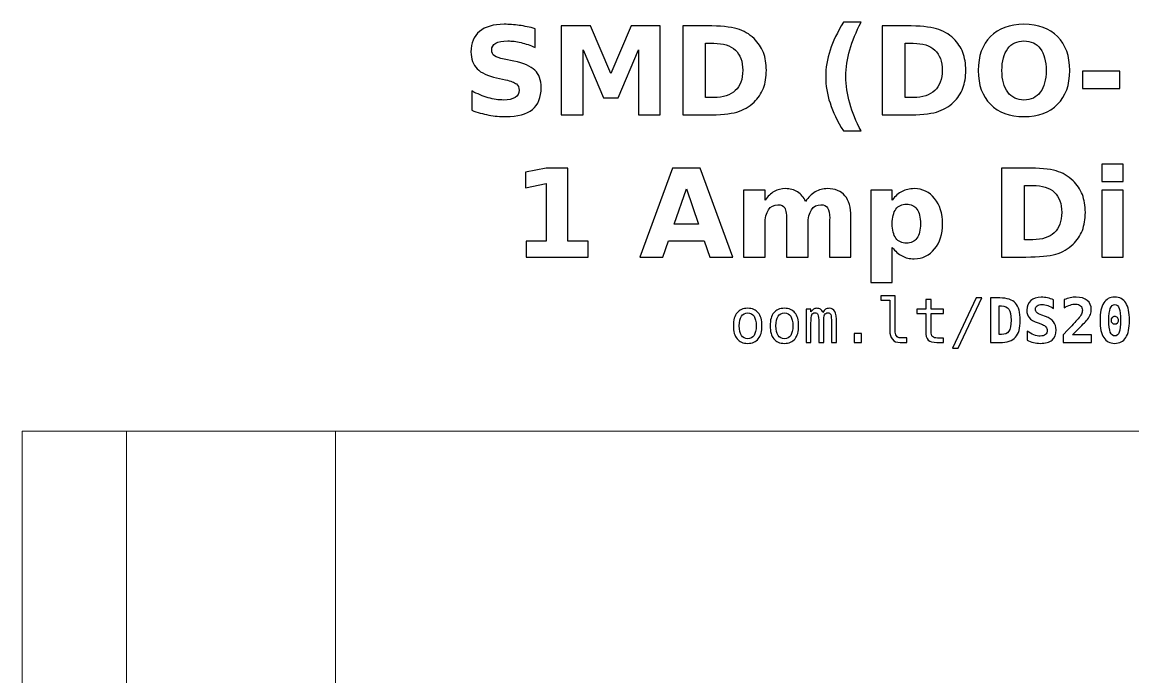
# Model space of a CAD drawing. Header units: centimetres. Extents: x -10.775 to -10.225, y -14.988 to -14.615.
# Drawn here: x -10.725 to -10.4591, y -14.7713 to -14.6147 of the extents above; entities that cross this region are included whole.
import ezdxf

# ---------------------------------------------------------------- set-up
doc = ezdxf.new("R2010")
doc.units = ezdxf.units.CM
doc.header["$MEASUREMENT"] = 0
doc.layers.add('Layer 1', color=7, linetype='Continuous')

msp = doc.modelspace()

# ---------------------------------------------------------------- linework, layer by layer
at = {"layer": 'Layer 1', "color": 250}
for points, knots in [([(-10.60214, -14.61624), (-10.60214, -14.61624), (-10.60214, -14.62074), (-10.60214, -14.62074), (-10.60214, -14.62074), (-10.60331, -14.62022), (-10.60445, -14.61983), (-10.60556, -14.61956), (-10.60556, -14.61956), (-10.60668, -14.61929), (-10.60773, -14.61916), (-10.60872, -14.61916), (-10.60872, -14.61916), (-10.61003, -14.61916), (-10.611, -14.61934), (-10.61163, -14.6197), (-10.61163, -14.6197), (-10.61225, -14.62006), (-10.61257, -14.62062), (-10.61257, -14.62138), (-10.61257, -14.62138), (-10.61257, -14.62195), (-10.61236, -14.6224), (-10.61193, -14.62272), (-10.61193, -14.62272), (-10.61151, -14.62303), (-10.61074, -14.62331), (-10.60963, -14.62354), (-10.60963, -14.62354), (-10.60963, -14.62354), (-10.60729, -14.62401), (-10.60729, -14.62401), (-10.60729, -14.62401), (-10.60492, -14.62448), (-10.60324, -14.62521), (-10.60224, -14.62618), (-10.60224, -14.62618), (-10.60124, -14.62715), (-10.60074, -14.62853), (-10.60074, -14.63031), (-10.60074, -14.63031), (-10.60074, -14.63266), (-10.60144, -14.63441), (-10.60283, -14.63556), (-10.60283, -14.63556), (-10.60422, -14.6367), (-10.60635, -14.63727), (-10.60921, -14.63727), (-10.60921, -14.63727), (-10.61057, -14.63727), (-10.61192, -14.63715), (-10.61328, -14.63689), (-10.61328, -14.63689), (-10.61464, -14.63663), (-10.616, -14.63625), (-10.61736, -14.63575), (-10.61736, -14.63575), (-10.61736, -14.63575), (-10.61736, -14.63112), (-10.61736, -14.63112), (-10.61736, -14.63112), (-10.616, -14.63184), (-10.61468, -14.63238), (-10.61341, -14.63275), (-10.61341, -14.63275), (-10.61214, -14.63311), (-10.61092, -14.6333), (-10.60974, -14.6333), (-10.60974, -14.6333), (-10.60855, -14.6333), (-10.60762, -14.6331), (-10.60699, -14.6327), (-10.60699, -14.6327), (-10.60635, -14.6323), (-10.60603, -14.63173), (-10.60603, -14.63098), (-10.60603, -14.63098), (-10.60603, -14.63032), (-10.60625, -14.62981), (-10.60668, -14.62945), (-10.60668, -14.62945), (-10.60711, -14.62909), (-10.60798, -14.62876), (-10.60927, -14.62848), (-10.60927, -14.62848), (-10.60927, -14.62848), (-10.6114, -14.628), (-10.6114, -14.628), (-10.6114, -14.628), (-10.61353, -14.62755), (-10.61508, -14.62682), (-10.61607, -14.62582), (-10.61607, -14.62582), (-10.61705, -14.62483), (-10.61754, -14.62348), (-10.61754, -14.62179), (-10.61754, -14.62179), (-10.61754, -14.61967), (-10.61686, -14.61803), (-10.61549, -14.61689), (-10.61549, -14.61689), (-10.61412, -14.61575), (-10.61215, -14.61518), (-10.60958, -14.61518), (-10.60958, -14.61518), (-10.60841, -14.61518), (-10.60721, -14.61527), (-10.60597, -14.61544), (-10.60597, -14.61544), (-10.60474, -14.61562), (-10.60346, -14.61588), (-10.60214, -14.61624)], [0, 0, 0, 0, 0.035714, 0.035714, 0.035714, 0.035714, 0.071429, 0.071429, 0.071429, 0.071429, 0.107143, 0.107143, 0.107143, 0.107143, 0.142857, 0.142857, 0.142857, 0.142857, 0.178571, 0.178571, 0.178571, 0.178571, 0.214286, 0.214286, 0.214286, 0.214286, 0.25, 0.25, 0.25, 0.25, 0.285714, 0.285714, 0.285714, 0.285714, 0.321429, 0.321429, 0.321429, 0.321429, 0.357143, 0.357143, 0.357143, 0.357143, 0.392857, 0.392857, 0.392857, 0.392857, 0.428571, 0.428571, 0.428571, 0.428571, 0.464286, 0.464286, 0.464286, 0.464286, 0.5, 0.5, 0.5, 0.5, 0.535714, 0.535714, 0.535714, 0.535714, 0.571429, 0.571429, 0.571429, 0.571429, 0.607143, 0.607143, 0.607143, 0.607143, 0.642857, 0.642857, 0.642857, 0.642857, 0.678571, 0.678571, 0.678571, 0.678571, 0.714286, 0.714286, 0.714286, 0.714286, 0.75, 0.75, 0.75, 0.75, 0.785714, 0.785714, 0.785714, 0.785714, 0.821429, 0.821429, 0.821429, 0.821429, 0.857143, 0.857143, 0.857143, 0.857143, 0.892857, 0.892857, 0.892857, 0.892857, 0.928571, 0.928571, 0.928571, 0.928571, 0.964286, 0.964286, 0.964286, 0.964286, 1, 1, 1, 1]), ([(-10.52411, -14.64071), (-10.52411, -14.64071), (-10.52834, -14.64071), (-10.52834, -14.64071), (-10.52834, -14.64071), (-10.5298, -14.63836), (-10.53087, -14.63613), (-10.53157, -14.63401), (-10.53157, -14.63401), (-10.53226, -14.6319), (-10.53261, -14.6298), (-10.53261, -14.62772), (-10.53261, -14.62772), (-10.53261, -14.62563), (-10.53226, -14.62353), (-10.53156, -14.62139), (-10.53156, -14.62139), (-10.53086, -14.61926), (-10.52979, -14.61703), (-10.52834, -14.61469), (-10.52834, -14.61469), (-10.52834, -14.61469), (-10.52411, -14.61469), (-10.52411, -14.61469), (-10.52411, -14.61469), (-10.52532, -14.61695), (-10.52624, -14.61915), (-10.52684, -14.62131), (-10.52684, -14.62131), (-10.52745, -14.62346), (-10.52776, -14.62558), (-10.52776, -14.62769), (-10.52776, -14.62769), (-10.52776, -14.62979), (-10.52746, -14.63192), (-10.52685, -14.63408), (-10.52685, -14.63408), (-10.52625, -14.63624), (-10.52533, -14.63845), (-10.52411, -14.64071)], [0, 0, 0, 0, 0.1, 0.1, 0.1, 0.1, 0.2, 0.2, 0.2, 0.2, 0.3, 0.3, 0.3, 0.3, 0.4, 0.4, 0.4, 0.4, 0.5, 0.5, 0.5, 0.5, 0.6, 0.6, 0.6, 0.6, 0.7, 0.7, 0.7, 0.7, 0.8, 0.8, 0.8, 0.8, 0.9, 0.9, 0.9, 0.9, 1, 1, 1, 1]), ([(-10.48512, -14.61518), (-10.4817, -14.61518), (-10.47902, -14.61616), (-10.47708, -14.61812), (-10.47708, -14.61812), (-10.47514, -14.62008), (-10.47417, -14.62278), (-10.47417, -14.62623), (-10.47417, -14.62623), (-10.47417, -14.62967), (-10.47514, -14.63238), (-10.47708, -14.63433), (-10.47708, -14.63433), (-10.47902, -14.6363), (-10.4817, -14.63727), (-10.48512, -14.63727), (-10.48512, -14.63727), (-10.48853, -14.63727), (-10.49121, -14.6363), (-10.49316, -14.63433), (-10.49316, -14.63433), (-10.4951, -14.63238), (-10.49607, -14.62967), (-10.49607, -14.62623), (-10.49607, -14.62623), (-10.49607, -14.62278), (-10.4951, -14.62008), (-10.49316, -14.61812), (-10.49316, -14.61812), (-10.49121, -14.61616), (-10.48853, -14.61518), (-10.48512, -14.61518)], [0, 0, 0, 0, 0.125, 0.125, 0.125, 0.125, 0.25, 0.25, 0.25, 0.25, 0.375, 0.375, 0.375, 0.375, 0.5, 0.5, 0.5, 0.5, 0.625, 0.625, 0.625, 0.625, 0.75, 0.75, 0.75, 0.75, 0.875, 0.875, 0.875, 0.875, 1, 1, 1, 1]), ([(-10.59592, -14.61557), (-10.59592, -14.61557), (-10.58893, -14.61557), (-10.58893, -14.61557), (-10.58893, -14.61557), (-10.58893, -14.61557), (-10.58408, -14.62696), (-10.58408, -14.62696), (-10.58408, -14.62696), (-10.58408, -14.62696), (-10.5792, -14.61557), (-10.5792, -14.61557), (-10.5792, -14.61557), (-10.5792, -14.61557), (-10.57223, -14.61557), (-10.57223, -14.61557), (-10.57223, -14.61557), (-10.57223, -14.61557), (-10.57223, -14.63686), (-10.57223, -14.63686), (-10.57223, -14.63686), (-10.57223, -14.63686), (-10.57742, -14.63686), (-10.57742, -14.63686), (-10.57742, -14.63686), (-10.57742, -14.63686), (-10.57742, -14.62129), (-10.57742, -14.62129), (-10.57742, -14.62129), (-10.57742, -14.62129), (-10.58233, -14.63277), (-10.58233, -14.63277), (-10.58233, -14.63277), (-10.58233, -14.63277), (-10.58581, -14.63277), (-10.58581, -14.63277), (-10.58581, -14.63277), (-10.58581, -14.63277), (-10.59071, -14.62129), (-10.59071, -14.62129), (-10.59071, -14.62129), (-10.59071, -14.62129), (-10.59071, -14.63686), (-10.59071, -14.63686), (-10.59071, -14.63686), (-10.59071, -14.63686), (-10.59592, -14.63686), (-10.59592, -14.63686), (-10.59592, -14.63686), (-10.59592, -14.63686), (-10.59592, -14.61557), (-10.59592, -14.61557)], [0, 0, 0, 0, 0.076923, 0.076923, 0.076923, 0.076923, 0.153846, 0.153846, 0.153846, 0.153846, 0.230769, 0.230769, 0.230769, 0.230769, 0.307692, 0.307692, 0.307692, 0.307692, 0.384615, 0.384615, 0.384615, 0.384615, 0.461538, 0.461538, 0.461538, 0.461538, 0.538462, 0.538462, 0.538462, 0.538462, 0.615385, 0.615385, 0.615385, 0.615385, 0.692308, 0.692308, 0.692308, 0.692308, 0.769231, 0.769231, 0.769231, 0.769231, 0.846154, 0.846154, 0.846154, 0.846154, 0.923077, 0.923077, 0.923077, 0.923077, 1, 1, 1, 1]), ([(-10.56685, -14.61557), (-10.56685, -14.61557), (-10.56105, -14.61557), (-10.56105, -14.61557), (-10.56105, -14.61557), (-10.55782, -14.61557), (-10.55542, -14.61579), (-10.55383, -14.61626), (-10.55383, -14.61626), (-10.55225, -14.61672), (-10.55089, -14.6175), (-10.54976, -14.6186), (-10.54976, -14.6186), (-10.54876, -14.61956), (-10.54802, -14.62067), (-10.54753, -14.62193), (-10.54753, -14.62193), (-10.54705, -14.62318), (-10.54681, -14.6246), (-10.54681, -14.62619), (-10.54681, -14.62619), (-10.54681, -14.6278), (-10.54705, -14.62923), (-10.54753, -14.63049), (-10.54753, -14.63049), (-10.54802, -14.63175), (-10.54876, -14.63286), (-10.54976, -14.63382), (-10.54976, -14.63382), (-10.5509, -14.63493), (-10.55227, -14.63571), (-10.55387, -14.63617), (-10.55387, -14.63617), (-10.55547, -14.63663), (-10.55786, -14.63686), (-10.56105, -14.63686), (-10.56105, -14.63686), (-10.56105, -14.63686), (-10.56685, -14.63686), (-10.56685, -14.63686), (-10.56685, -14.63686), (-10.56685, -14.63686), (-10.56685, -14.61557), (-10.56685, -14.61557)], [0, 0, 0, 0, 0.090909, 0.090909, 0.090909, 0.090909, 0.181818, 0.181818, 0.181818, 0.181818, 0.272727, 0.272727, 0.272727, 0.272727, 0.363636, 0.363636, 0.363636, 0.363636, 0.454545, 0.454545, 0.454545, 0.454545, 0.545455, 0.545455, 0.545455, 0.545455, 0.636364, 0.636364, 0.636364, 0.636364, 0.727273, 0.727273, 0.727273, 0.727273, 0.818182, 0.818182, 0.818182, 0.818182, 0.909091, 0.909091, 0.909091, 0.909091, 1, 1, 1, 1]), ([(-10.51909, -14.61557), (-10.51909, -14.61557), (-10.51329, -14.61557), (-10.51329, -14.61557), (-10.51329, -14.61557), (-10.51006, -14.61557), (-10.50766, -14.61579), (-10.50607, -14.61626), (-10.50607, -14.61626), (-10.50449, -14.61672), (-10.50313, -14.6175), (-10.502, -14.6186), (-10.502, -14.6186), (-10.501, -14.61956), (-10.50026, -14.62067), (-10.49977, -14.62193), (-10.49977, -14.62193), (-10.49929, -14.62318), (-10.49905, -14.6246), (-10.49905, -14.62619), (-10.49905, -14.62619), (-10.49905, -14.6278), (-10.49929, -14.62923), (-10.49977, -14.63049), (-10.49977, -14.63049), (-10.50026, -14.63175), (-10.501, -14.63286), (-10.502, -14.63382), (-10.502, -14.63382), (-10.50314, -14.63493), (-10.50451, -14.63571), (-10.50611, -14.63617), (-10.50611, -14.63617), (-10.50771, -14.63663), (-10.5101, -14.63686), (-10.51329, -14.63686), (-10.51329, -14.63686), (-10.51329, -14.63686), (-10.51909, -14.63686), (-10.51909, -14.63686), (-10.51909, -14.63686), (-10.51909, -14.63686), (-10.51909, -14.61557), (-10.51909, -14.61557)], [0, 0, 0, 0, 0.090909, 0.090909, 0.090909, 0.090909, 0.181818, 0.181818, 0.181818, 0.181818, 0.272727, 0.272727, 0.272727, 0.272727, 0.363636, 0.363636, 0.363636, 0.363636, 0.454545, 0.454545, 0.454545, 0.454545, 0.545455, 0.545455, 0.545455, 0.545455, 0.636364, 0.636364, 0.636364, 0.636364, 0.727273, 0.727273, 0.727273, 0.727273, 0.818182, 0.818182, 0.818182, 0.818182, 0.909091, 0.909091, 0.909091, 0.909091, 1, 1, 1, 1]), ([(-10.56136, -14.61972), (-10.56136, -14.61972), (-10.56136, -14.63271), (-10.56136, -14.63271), (-10.56136, -14.63271), (-10.56136, -14.63271), (-10.55939, -14.63271), (-10.55939, -14.63271), (-10.55939, -14.63271), (-10.55714, -14.63271), (-10.55543, -14.63215), (-10.55425, -14.63104), (-10.55425, -14.63104), (-10.55307, -14.62993), (-10.55247, -14.62831), (-10.55247, -14.62619), (-10.55247, -14.62619), (-10.55247, -14.62408), (-10.55306, -14.62247), (-10.55424, -14.62137), (-10.55424, -14.62137), (-10.55542, -14.62027), (-10.55714, -14.61972), (-10.55939, -14.61972), (-10.55939, -14.61972), (-10.55939, -14.61972), (-10.56136, -14.61972), (-10.56136, -14.61972)], [0, 0, 0, 0, 0.142857, 0.142857, 0.142857, 0.142857, 0.285714, 0.285714, 0.285714, 0.285714, 0.428571, 0.428571, 0.428571, 0.428571, 0.571429, 0.571429, 0.571429, 0.571429, 0.714286, 0.714286, 0.714286, 0.714286, 0.857143, 0.857143, 0.857143, 0.857143, 1, 1, 1, 1]), ([(-10.5136, -14.61972), (-10.5136, -14.61972), (-10.5136, -14.63271), (-10.5136, -14.63271), (-10.5136, -14.63271), (-10.5136, -14.63271), (-10.51163, -14.63271), (-10.51163, -14.63271), (-10.51163, -14.63271), (-10.50938, -14.63271), (-10.50767, -14.63215), (-10.50649, -14.63104), (-10.50649, -14.63104), (-10.50531, -14.62993), (-10.50471, -14.62831), (-10.50471, -14.62619), (-10.50471, -14.62619), (-10.50471, -14.62408), (-10.5053, -14.62247), (-10.50648, -14.62137), (-10.50648, -14.62137), (-10.50766, -14.62027), (-10.50938, -14.61972), (-10.51163, -14.61972), (-10.51163, -14.61972), (-10.51163, -14.61972), (-10.5136, -14.61972), (-10.5136, -14.61972)], [0, 0, 0, 0, 0.142857, 0.142857, 0.142857, 0.142857, 0.285714, 0.285714, 0.285714, 0.285714, 0.428571, 0.428571, 0.428571, 0.428571, 0.571429, 0.571429, 0.571429, 0.571429, 0.714286, 0.714286, 0.714286, 0.714286, 0.857143, 0.857143, 0.857143, 0.857143, 1, 1, 1, 1]), ([(-10.48512, -14.61916), (-10.4868, -14.61916), (-10.48809, -14.61978), (-10.48902, -14.62101), (-10.48902, -14.62101), (-10.48994, -14.62225), (-10.4904, -14.62399), (-10.4904, -14.62623), (-10.4904, -14.62623), (-10.4904, -14.62847), (-10.48994, -14.6302), (-10.48902, -14.63144), (-10.48902, -14.63144), (-10.48809, -14.63268), (-10.4868, -14.6333), (-10.48512, -14.6333), (-10.48512, -14.6333), (-10.48344, -14.6333), (-10.48214, -14.63268), (-10.48121, -14.63144), (-10.48121, -14.63144), (-10.48029, -14.6302), (-10.47983, -14.62847), (-10.47983, -14.62623), (-10.47983, -14.62623), (-10.47983, -14.62399), (-10.48029, -14.62225), (-10.48121, -14.62101), (-10.48121, -14.62101), (-10.48214, -14.61978), (-10.48344, -14.61916), (-10.48512, -14.61916)], [0, 0, 0, 0, 0.125, 0.125, 0.125, 0.125, 0.25, 0.25, 0.25, 0.25, 0.375, 0.375, 0.375, 0.375, 0.5, 0.5, 0.5, 0.5, 0.625, 0.625, 0.625, 0.625, 0.75, 0.75, 0.75, 0.75, 0.875, 0.875, 0.875, 0.875, 1, 1, 1, 1]), ([(-10.47112, -14.62638), (-10.47112, -14.62638), (-10.46216, -14.62638), (-10.46216, -14.62638), (-10.46216, -14.62638), (-10.46216, -14.62638), (-10.46216, -14.63053), (-10.46216, -14.63053), (-10.46216, -14.63053), (-10.46216, -14.63053), (-10.47112, -14.63053), (-10.47112, -14.63053), (-10.47112, -14.63053), (-10.47112, -14.63053), (-10.47112, -14.62638), (-10.47112, -14.62638)], [0, 0, 0, 0, 0.25, 0.25, 0.25, 0.25, 0.5, 0.5, 0.5, 0.5, 0.75, 0.75, 0.75, 0.75, 1, 1, 1, 1]), ([(-10.60436, -14.66707), (-10.60436, -14.66707), (-10.59951, -14.66707), (-10.59951, -14.66707), (-10.59951, -14.66707), (-10.59951, -14.66707), (-10.59951, -14.6533), (-10.59951, -14.6533), (-10.59951, -14.6533), (-10.59951, -14.6533), (-10.60448, -14.65433), (-10.60448, -14.65433), (-10.60448, -14.65433), (-10.60448, -14.65433), (-10.60448, -14.65059), (-10.60448, -14.65059), (-10.60448, -14.65059), (-10.60448, -14.65059), (-10.59954, -14.64957), (-10.59954, -14.64957), (-10.59954, -14.64957), (-10.59954, -14.64957), (-10.59432, -14.64957), (-10.59432, -14.64957), (-10.59432, -14.64957), (-10.59432, -14.64957), (-10.59432, -14.66707), (-10.59432, -14.66707), (-10.59432, -14.66707), (-10.59432, -14.66707), (-10.58947, -14.66707), (-10.58947, -14.66707), (-10.58947, -14.66707), (-10.58947, -14.66707), (-10.58947, -14.67086), (-10.58947, -14.67086), (-10.58947, -14.67086), (-10.58947, -14.67086), (-10.60436, -14.67086), (-10.60436, -14.67086), (-10.60436, -14.67086), (-10.60436, -14.67086), (-10.60436, -14.66707), (-10.60436, -14.66707)], [0, 0, 0, 0, 0.090909, 0.090909, 0.090909, 0.090909, 0.181818, 0.181818, 0.181818, 0.181818, 0.272727, 0.272727, 0.272727, 0.272727, 0.363636, 0.363636, 0.363636, 0.363636, 0.454545, 0.454545, 0.454545, 0.454545, 0.545455, 0.545455, 0.545455, 0.545455, 0.636364, 0.636364, 0.636364, 0.636364, 0.727273, 0.727273, 0.727273, 0.727273, 0.818182, 0.818182, 0.818182, 0.818182, 0.909091, 0.909091, 0.909091, 0.909091, 1, 1, 1, 1]), ([(-10.56168, -14.66698), (-10.56168, -14.66698), (-10.57026, -14.66698), (-10.57026, -14.66698), (-10.57026, -14.66698), (-10.57026, -14.66698), (-10.57162, -14.67086), (-10.57162, -14.67086), (-10.57162, -14.67086), (-10.57162, -14.67086), (-10.57714, -14.67086), (-10.57714, -14.67086), (-10.57714, -14.67086), (-10.57714, -14.67086), (-10.56925, -14.64957), (-10.56925, -14.64957), (-10.56925, -14.64957), (-10.56925, -14.64957), (-10.5627, -14.64957), (-10.5627, -14.64957), (-10.5627, -14.64957), (-10.5627, -14.64957), (-10.55482, -14.67086), (-10.55482, -14.67086), (-10.55482, -14.67086), (-10.55482, -14.67086), (-10.56034, -14.67086), (-10.56034, -14.67086), (-10.56034, -14.67086), (-10.56034, -14.67086), (-10.56168, -14.66698), (-10.56168, -14.66698)], [0, 0, 0, 0, 0.125, 0.125, 0.125, 0.125, 0.25, 0.25, 0.25, 0.25, 0.375, 0.375, 0.375, 0.375, 0.5, 0.5, 0.5, 0.5, 0.625, 0.625, 0.625, 0.625, 0.75, 0.75, 0.75, 0.75, 0.875, 0.875, 0.875, 0.875, 1, 1, 1, 1]), ([(-10.49047, -14.64957), (-10.49047, -14.64957), (-10.48467, -14.64957), (-10.48467, -14.64957), (-10.48467, -14.64957), (-10.48144, -14.64957), (-10.47904, -14.64979), (-10.47745, -14.65026), (-10.47745, -14.65026), (-10.47587, -14.65072), (-10.47451, -14.6515), (-10.47338, -14.6526), (-10.47338, -14.6526), (-10.47238, -14.65356), (-10.47164, -14.65467), (-10.47115, -14.65593), (-10.47115, -14.65593), (-10.47067, -14.65718), (-10.47043, -14.6586), (-10.47043, -14.66019), (-10.47043, -14.66019), (-10.47043, -14.6618), (-10.47067, -14.66323), (-10.47115, -14.66449), (-10.47115, -14.66449), (-10.47164, -14.66575), (-10.47238, -14.66686), (-10.47338, -14.66782), (-10.47338, -14.66782), (-10.47452, -14.66893), (-10.47589, -14.66971), (-10.47749, -14.67017), (-10.47749, -14.67017), (-10.47909, -14.67063), (-10.48148, -14.67086), (-10.48467, -14.67086), (-10.48467, -14.67086), (-10.48467, -14.67086), (-10.49047, -14.67086), (-10.49047, -14.67086), (-10.49047, -14.67086), (-10.49047, -14.67086), (-10.49047, -14.64957), (-10.49047, -14.64957)], [0, 0, 0, 0, 0.090909, 0.090909, 0.090909, 0.090909, 0.181818, 0.181818, 0.181818, 0.181818, 0.272727, 0.272727, 0.272727, 0.272727, 0.363636, 0.363636, 0.363636, 0.363636, 0.454545, 0.454545, 0.454545, 0.454545, 0.545455, 0.545455, 0.545455, 0.545455, 0.636364, 0.636364, 0.636364, 0.636364, 0.727273, 0.727273, 0.727273, 0.727273, 0.818182, 0.818182, 0.818182, 0.818182, 0.909091, 0.909091, 0.909091, 0.909091, 1, 1, 1, 1]), ([(-10.46646, -14.64867), (-10.46646, -14.64867), (-10.46135, -14.64867), (-10.46135, -14.64867), (-10.46135, -14.64867), (-10.46135, -14.64867), (-10.46135, -14.65283), (-10.46135, -14.65283), (-10.46135, -14.65283), (-10.46135, -14.65283), (-10.46646, -14.65283), (-10.46646, -14.65283), (-10.46646, -14.65283), (-10.46646, -14.65283), (-10.46646, -14.64867), (-10.46646, -14.64867)], [0, 0, 0, 0, 0.25, 0.25, 0.25, 0.25, 0.5, 0.5, 0.5, 0.5, 0.75, 0.75, 0.75, 0.75, 1, 1, 1, 1]), ([(-10.5689, -14.66303), (-10.5689, -14.66303), (-10.56306, -14.66303), (-10.56306, -14.66303), (-10.56306, -14.66303), (-10.56306, -14.66303), (-10.56597, -14.65456), (-10.56597, -14.65456), (-10.56597, -14.65456), (-10.56597, -14.65456), (-10.5689, -14.66303), (-10.5689, -14.66303)], [0, 0, 0, 0, 0.333333, 0.333333, 0.333333, 0.333333, 0.666667, 0.666667, 0.666667, 0.666667, 1, 1, 1, 1]), ([(-10.53741, -14.65754), (-10.53676, -14.65655), (-10.536, -14.6558), (-10.53511, -14.65528), (-10.53511, -14.65528), (-10.53422, -14.65476), (-10.53324, -14.6545), (-10.53218, -14.6545), (-10.53218, -14.6545), (-10.53034, -14.6545), (-10.52895, -14.65507), (-10.52799, -14.6562), (-10.52799, -14.6562), (-10.52703, -14.65733), (-10.52655, -14.65898), (-10.52655, -14.66113), (-10.52655, -14.66113), (-10.52655, -14.66113), (-10.52655, -14.67086), (-10.52655, -14.67086), (-10.52655, -14.67086), (-10.52655, -14.67086), (-10.53168, -14.67086), (-10.53168, -14.67086), (-10.53168, -14.67086), (-10.53168, -14.67086), (-10.53168, -14.66253), (-10.53168, -14.66253), (-10.53168, -14.66253), (-10.53167, -14.66241), (-10.53167, -14.66228), (-10.53166, -14.66215), (-10.53166, -14.66215), (-10.53166, -14.66201), (-10.53165, -14.66182), (-10.53165, -14.66158), (-10.53165, -14.66158), (-10.53165, -14.66045), (-10.53182, -14.65962), (-10.53215, -14.65912), (-10.53215, -14.65912), (-10.53249, -14.65861), (-10.53302, -14.65835), (-10.53376, -14.65835), (-10.53376, -14.65835), (-10.53473, -14.65835), (-10.53548, -14.65875), (-10.53601, -14.65955), (-10.53601, -14.65955), (-10.53654, -14.66035), (-10.53681, -14.6615), (-10.53683, -14.66302), (-10.53683, -14.66302), (-10.53683, -14.66302), (-10.53683, -14.67086), (-10.53683, -14.67086), (-10.53683, -14.67086), (-10.53683, -14.67086), (-10.54196, -14.67086), (-10.54196, -14.67086), (-10.54196, -14.67086), (-10.54196, -14.67086), (-10.54196, -14.66253), (-10.54196, -14.66253), (-10.54196, -14.66253), (-10.54196, -14.66076), (-10.54211, -14.65962), (-10.54242, -14.65912), (-10.54242, -14.65912), (-10.54272, -14.65861), (-10.54326, -14.65835), (-10.54404, -14.65835), (-10.54404, -14.65835), (-10.54503, -14.65835), (-10.54578, -14.65876), (-10.54631, -14.65956), (-10.54631, -14.65956), (-10.54684, -14.66036), (-10.54711, -14.66151), (-10.54711, -14.663), (-10.54711, -14.663), (-10.54711, -14.663), (-10.54711, -14.67086), (-10.54711, -14.67086), (-10.54711, -14.67086), (-10.54711, -14.67086), (-10.55225, -14.67086), (-10.55225, -14.67086), (-10.55225, -14.67086), (-10.55225, -14.67086), (-10.55225, -14.65489), (-10.55225, -14.65489), (-10.55225, -14.65489), (-10.55225, -14.65489), (-10.54711, -14.65489), (-10.54711, -14.65489), (-10.54711, -14.65489), (-10.54711, -14.65489), (-10.54711, -14.65723), (-10.54711, -14.65723), (-10.54711, -14.65723), (-10.54648, -14.65632), (-10.54576, -14.65565), (-10.54495, -14.65519), (-10.54495, -14.65519), (-10.54413, -14.65473), (-10.54324, -14.6545), (-10.54226, -14.6545), (-10.54226, -14.6545), (-10.54116, -14.6545), (-10.54018, -14.65477), (-10.53934, -14.6553), (-10.53934, -14.6553), (-10.53849, -14.65584), (-10.53785, -14.65658), (-10.53741, -14.65754)], [0, 0, 0, 0, 0.034483, 0.034483, 0.034483, 0.034483, 0.068966, 0.068966, 0.068966, 0.068966, 0.103448, 0.103448, 0.103448, 0.103448, 0.137931, 0.137931, 0.137931, 0.137931, 0.172414, 0.172414, 0.172414, 0.172414, 0.206897, 0.206897, 0.206897, 0.206897, 0.241379, 0.241379, 0.241379, 0.241379, 0.275862, 0.275862, 0.275862, 0.275862, 0.310345, 0.310345, 0.310345, 0.310345, 0.344828, 0.344828, 0.344828, 0.344828, 0.37931, 0.37931, 0.37931, 0.37931, 0.413793, 0.413793, 0.413793, 0.413793, 0.448276, 0.448276, 0.448276, 0.448276, 0.482759, 0.482759, 0.482759, 0.482759, 0.517241, 0.517241, 0.517241, 0.517241, 0.551724, 0.551724, 0.551724, 0.551724, 0.586207, 0.586207, 0.586207, 0.586207, 0.62069, 0.62069, 0.62069, 0.62069, 0.655172, 0.655172, 0.655172, 0.655172, 0.689655, 0.689655, 0.689655, 0.689655, 0.724138, 0.724138, 0.724138, 0.724138, 0.758621, 0.758621, 0.758621, 0.758621, 0.793103, 0.793103, 0.793103, 0.793103, 0.827586, 0.827586, 0.827586, 0.827586, 0.862069, 0.862069, 0.862069, 0.862069, 0.896552, 0.896552, 0.896552, 0.896552, 0.931034, 0.931034, 0.931034, 0.931034, 0.965517, 0.965517, 0.965517, 0.965517, 1, 1, 1, 1]), ([(-10.51667, -14.66855), (-10.51667, -14.66855), (-10.51667, -14.67694), (-10.51667, -14.67694), (-10.51667, -14.67694), (-10.51667, -14.67694), (-10.52178, -14.67694), (-10.52178, -14.67694), (-10.52178, -14.67694), (-10.52178, -14.67694), (-10.52178, -14.65489), (-10.52178, -14.65489), (-10.52178, -14.65489), (-10.52178, -14.65489), (-10.51667, -14.65489), (-10.51667, -14.65489), (-10.51667, -14.65489), (-10.51667, -14.65489), (-10.51667, -14.65723), (-10.51667, -14.65723), (-10.51667, -14.65723), (-10.51597, -14.65629), (-10.51518, -14.65561), (-10.51433, -14.65516), (-10.51433, -14.65516), (-10.51348, -14.65472), (-10.51249, -14.6545), (-10.51138, -14.6545), (-10.51138, -14.6545), (-10.50941, -14.6545), (-10.50779, -14.65529), (-10.50653, -14.65685), (-10.50653, -14.65685), (-10.50527, -14.65841), (-10.50463, -14.66043), (-10.50463, -14.66289), (-10.50463, -14.66289), (-10.50463, -14.66535), (-10.50527, -14.66736), (-10.50653, -14.66893), (-10.50653, -14.66893), (-10.50779, -14.67049), (-10.50941, -14.67127), (-10.51138, -14.67127), (-10.51138, -14.67127), (-10.51249, -14.67127), (-10.51348, -14.67105), (-10.51433, -14.67061), (-10.51433, -14.67061), (-10.51518, -14.67017), (-10.51597, -14.66948), (-10.51667, -14.66855)], [0, 0, 0, 0, 0.076923, 0.076923, 0.076923, 0.076923, 0.153846, 0.153846, 0.153846, 0.153846, 0.230769, 0.230769, 0.230769, 0.230769, 0.307692, 0.307692, 0.307692, 0.307692, 0.384615, 0.384615, 0.384615, 0.384615, 0.461538, 0.461538, 0.461538, 0.461538, 0.538462, 0.538462, 0.538462, 0.538462, 0.615385, 0.615385, 0.615385, 0.615385, 0.692308, 0.692308, 0.692308, 0.692308, 0.769231, 0.769231, 0.769231, 0.769231, 0.846154, 0.846154, 0.846154, 0.846154, 0.923077, 0.923077, 0.923077, 0.923077, 1, 1, 1, 1]), ([(-10.48498, -14.65372), (-10.48498, -14.65372), (-10.48498, -14.66671), (-10.48498, -14.66671), (-10.48498, -14.66671), (-10.48498, -14.66671), (-10.48301, -14.66671), (-10.48301, -14.66671), (-10.48301, -14.66671), (-10.48076, -14.66671), (-10.47905, -14.66615), (-10.47787, -14.66504), (-10.47787, -14.66504), (-10.47669, -14.66393), (-10.47609, -14.66231), (-10.47609, -14.66019), (-10.47609, -14.66019), (-10.47609, -14.65808), (-10.47668, -14.65647), (-10.47786, -14.65537), (-10.47786, -14.65537), (-10.47904, -14.65427), (-10.48076, -14.65372), (-10.48301, -14.65372), (-10.48301, -14.65372), (-10.48301, -14.65372), (-10.48498, -14.65372), (-10.48498, -14.65372)], [0, 0, 0, 0, 0.142857, 0.142857, 0.142857, 0.142857, 0.285714, 0.285714, 0.285714, 0.285714, 0.428571, 0.428571, 0.428571, 0.428571, 0.571429, 0.571429, 0.571429, 0.571429, 0.714286, 0.714286, 0.714286, 0.714286, 0.857143, 0.857143, 0.857143, 0.857143, 1, 1, 1, 1]), ([(-10.46646, -14.65489), (-10.46646, -14.65489), (-10.46135, -14.65489), (-10.46135, -14.65489), (-10.46135, -14.65489), (-10.46135, -14.65489), (-10.46135, -14.67086), (-10.46135, -14.67086), (-10.46135, -14.67086), (-10.46135, -14.67086), (-10.46646, -14.67086), (-10.46646, -14.67086), (-10.46646, -14.67086), (-10.46646, -14.67086), (-10.46646, -14.65489), (-10.46646, -14.65489)], [0, 0, 0, 0, 0.25, 0.25, 0.25, 0.25, 0.5, 0.5, 0.5, 0.5, 0.75, 0.75, 0.75, 0.75, 1, 1, 1, 1]), ([(-10.51328, -14.65821), (-10.51437, -14.65821), (-10.51521, -14.65861), (-10.51579, -14.65941), (-10.51579, -14.65941), (-10.51638, -14.66022), (-10.51667, -14.66138), (-10.51667, -14.66289), (-10.51667, -14.66289), (-10.51667, -14.6644), (-10.51638, -14.66556), (-10.51579, -14.66636), (-10.51579, -14.66636), (-10.51521, -14.66716), (-10.51437, -14.66756), (-10.51328, -14.66756), (-10.51328, -14.66756), (-10.51219, -14.66756), (-10.51135, -14.66716), (-10.51077, -14.66637), (-10.51077, -14.66637), (-10.5102, -14.66557), (-10.50991, -14.66441), (-10.50991, -14.66289), (-10.50991, -14.66289), (-10.50991, -14.66137), (-10.5102, -14.66021), (-10.51077, -14.65941), (-10.51077, -14.65941), (-10.51135, -14.65861), (-10.51219, -14.65821), (-10.51328, -14.65821)], [0, 0, 0, 0, 0.125, 0.125, 0.125, 0.125, 0.25, 0.25, 0.25, 0.25, 0.375, 0.375, 0.375, 0.375, 0.5, 0.5, 0.5, 0.5, 0.625, 0.625, 0.625, 0.625, 0.75, 0.75, 0.75, 0.75, 0.875, 0.875, 0.875, 0.875, 1, 1, 1, 1]), ([(-10.51596, -14.68841), (-10.51596, -14.689), (-10.51586, -14.68944), (-10.51564, -14.68974), (-10.51564, -14.68974), (-10.51542, -14.69004), (-10.51511, -14.69019), (-10.51468, -14.69019), (-10.51468, -14.69019), (-10.51468, -14.69019), (-10.51315, -14.69019), (-10.51315, -14.69019), (-10.51315, -14.69019), (-10.51315, -14.69019), (-10.51315, -14.6913), (-10.51315, -14.6913), (-10.51315, -14.6913), (-10.51315, -14.6913), (-10.51481, -14.6913), (-10.51481, -14.6913), (-10.51481, -14.6913), (-10.51559, -14.6913), (-10.5162, -14.69105), (-10.51663, -14.69054), (-10.51663, -14.69054), (-10.51706, -14.69004), (-10.51728, -14.68933), (-10.51728, -14.68841), (-10.51728, -14.68841), (-10.51728, -14.68841), (-10.51728, -14.68116), (-10.51728, -14.68116), (-10.51728, -14.68116), (-10.51728, -14.68116), (-10.51938, -14.68116), (-10.51938, -14.68116), (-10.51938, -14.68116), (-10.51938, -14.68116), (-10.51938, -14.68013), (-10.51938, -14.68013), (-10.51938, -14.68013), (-10.51938, -14.68013), (-10.51596, -14.68013), (-10.51596, -14.68013), (-10.51596, -14.68013), (-10.51596, -14.68013), (-10.51596, -14.68841), (-10.51596, -14.68841)], [0, 0, 0, 0, 0.083333, 0.083333, 0.083333, 0.083333, 0.166667, 0.166667, 0.166667, 0.166667, 0.25, 0.25, 0.25, 0.25, 0.333333, 0.333333, 0.333333, 0.333333, 0.416667, 0.416667, 0.416667, 0.416667, 0.5, 0.5, 0.5, 0.5, 0.583333, 0.583333, 0.583333, 0.583333, 0.666667, 0.666667, 0.666667, 0.666667, 0.75, 0.75, 0.75, 0.75, 0.833333, 0.833333, 0.833333, 0.833333, 0.916667, 0.916667, 0.916667, 0.916667, 1, 1, 1, 1]), ([(-10.50735, -14.68105), (-10.50735, -14.68105), (-10.50735, -14.68332), (-10.50735, -14.68332), (-10.50735, -14.68332), (-10.50735, -14.68332), (-10.50437, -14.68332), (-10.50437, -14.68332), (-10.50437, -14.68332), (-10.50437, -14.68332), (-10.50437, -14.68434), (-10.50437, -14.68434), (-10.50437, -14.68434), (-10.50437, -14.68434), (-10.50735, -14.68434), (-10.50735, -14.68434), (-10.50735, -14.68434), (-10.50735, -14.68434), (-10.50735, -14.68867), (-10.50735, -14.68867), (-10.50735, -14.68867), (-10.50735, -14.68926), (-10.50724, -14.68967), (-10.50702, -14.6899), (-10.50702, -14.6899), (-10.50679, -14.69013), (-10.5064, -14.69025), (-10.50585, -14.69025), (-10.50585, -14.69025), (-10.50585, -14.69025), (-10.50437, -14.69025), (-10.50437, -14.69025), (-10.50437, -14.69025), (-10.50437, -14.69025), (-10.50437, -14.6913), (-10.50437, -14.6913), (-10.50437, -14.6913), (-10.50437, -14.6913), (-10.50598, -14.6913), (-10.50598, -14.6913), (-10.50598, -14.6913), (-10.50696, -14.6913), (-10.50765, -14.6911), (-10.50806, -14.69071), (-10.50806, -14.69071), (-10.50846, -14.69031), (-10.50866, -14.68963), (-10.50866, -14.68867), (-10.50866, -14.68867), (-10.50866, -14.68867), (-10.50866, -14.68434), (-10.50866, -14.68434), (-10.50866, -14.68434), (-10.50866, -14.68434), (-10.5108, -14.68434), (-10.5108, -14.68434), (-10.5108, -14.68434), (-10.5108, -14.68434), (-10.5108, -14.68332), (-10.5108, -14.68332), (-10.5108, -14.68332), (-10.5108, -14.68332), (-10.50866, -14.68332), (-10.50866, -14.68332), (-10.50866, -14.68332), (-10.50866, -14.68332), (-10.50866, -14.68105), (-10.50866, -14.68105), (-10.50866, -14.68105), (-10.50866, -14.68105), (-10.50735, -14.68105), (-10.50735, -14.68105)], [0, 0, 0, 0, 0.055556, 0.055556, 0.055556, 0.055556, 0.111111, 0.111111, 0.111111, 0.111111, 0.166667, 0.166667, 0.166667, 0.166667, 0.222222, 0.222222, 0.222222, 0.222222, 0.277778, 0.277778, 0.277778, 0.277778, 0.333333, 0.333333, 0.333333, 0.333333, 0.388889, 0.388889, 0.388889, 0.388889, 0.444444, 0.444444, 0.444444, 0.444444, 0.5, 0.5, 0.5, 0.5, 0.555556, 0.555556, 0.555556, 0.555556, 0.611111, 0.611111, 0.611111, 0.611111, 0.666667, 0.666667, 0.666667, 0.666667, 0.722222, 0.722222, 0.722222, 0.722222, 0.777778, 0.777778, 0.777778, 0.777778, 0.833333, 0.833333, 0.833333, 0.833333, 0.888889, 0.888889, 0.888889, 0.888889, 0.944444, 0.944444, 0.944444, 0.944444, 1, 1, 1, 1]), ([(-10.4966, -14.68066), (-10.4966, -14.68066), (-10.49525, -14.68066), (-10.49525, -14.68066), (-10.49525, -14.68066), (-10.49525, -14.68066), (-10.50085, -14.69266), (-10.50085, -14.69266), (-10.50085, -14.69266), (-10.50085, -14.69266), (-10.50221, -14.69266), (-10.50221, -14.69266), (-10.50221, -14.69266), (-10.50221, -14.69266), (-10.4966, -14.68066), (-10.4966, -14.68066)], [0, 0, 0, 0, 0.25, 0.25, 0.25, 0.25, 0.5, 0.5, 0.5, 0.5, 0.75, 0.75, 0.75, 0.75, 1, 1, 1, 1]), ([(-10.49317, -14.68066), (-10.49317, -14.68066), (-10.49092, -14.68066), (-10.49092, -14.68066), (-10.49092, -14.68066), (-10.48918, -14.68066), (-10.48793, -14.68107), (-10.48717, -14.6819), (-10.48717, -14.6819), (-10.4864, -14.68273), (-10.48602, -14.68409), (-10.48602, -14.68597), (-10.48602, -14.68597), (-10.48602, -14.68785), (-10.4864, -14.68921), (-10.48717, -14.69005), (-10.48717, -14.69005), (-10.48793, -14.69088), (-10.48918, -14.6913), (-10.49092, -14.6913), (-10.49092, -14.6913), (-10.49092, -14.6913), (-10.49317, -14.6913), (-10.49317, -14.6913), (-10.49317, -14.6913), (-10.49317, -14.6913), (-10.49317, -14.68066), (-10.49317, -14.68066)], [0, 0, 0, 0, 0.142857, 0.142857, 0.142857, 0.142857, 0.285714, 0.285714, 0.285714, 0.285714, 0.428571, 0.428571, 0.428571, 0.428571, 0.571429, 0.571429, 0.571429, 0.571429, 0.714286, 0.714286, 0.714286, 0.714286, 0.857143, 0.857143, 0.857143, 0.857143, 1, 1, 1, 1]), ([(-10.48172, -14.68663), (-10.48278, -14.68623), (-10.4835, -14.6858), (-10.48388, -14.68536), (-10.48388, -14.68536), (-10.48425, -14.68491), (-10.48444, -14.68432), (-10.48444, -14.68356), (-10.48444, -14.68356), (-10.48444, -14.6826), (-10.48413, -14.68184), (-10.48351, -14.68129), (-10.48351, -14.68129), (-10.4829, -14.68074), (-10.48205, -14.68046), (-10.48097, -14.68046), (-10.48097, -14.68046), (-10.48048, -14.68046), (-10.47999, -14.68052), (-10.4795, -14.68063), (-10.4795, -14.68063), (-10.47901, -14.68074), (-10.47852, -14.68091), (-10.47805, -14.68113), (-10.47805, -14.68113), (-10.47805, -14.68113), (-10.47805, -14.68318), (-10.47805, -14.68318), (-10.47805, -14.68318), (-10.4785, -14.68286), (-10.47896, -14.68262), (-10.47942, -14.68245), (-10.47942, -14.68245), (-10.47989, -14.68229), (-10.48035, -14.6822), (-10.4808, -14.6822), (-10.4808, -14.6822), (-10.48131, -14.6822), (-10.4817, -14.68231), (-10.48197, -14.68251), (-10.48197, -14.68251), (-10.48224, -14.68272), (-10.48238, -14.68301), (-10.48238, -14.68339), (-10.48238, -14.68339), (-10.48238, -14.68368), (-10.48228, -14.68392), (-10.48208, -14.68412), (-10.48208, -14.68412), (-10.48189, -14.68431), (-10.48147, -14.68452), (-10.48085, -14.68475), (-10.48085, -14.68475), (-10.48085, -14.68475), (-10.47994, -14.6851), (-10.47994, -14.6851), (-10.47994, -14.6851), (-10.47909, -14.68541), (-10.47846, -14.68583), (-10.47805, -14.68635), (-10.47805, -14.68635), (-10.47765, -14.68686), (-10.47745, -14.68752), (-10.47745, -14.6883), (-10.47745, -14.6883), (-10.47745, -14.68938), (-10.47776, -14.69018), (-10.4784, -14.69071), (-10.4784, -14.69071), (-10.47903, -14.69124), (-10.47999, -14.69151), (-10.48127, -14.69151), (-10.48127, -14.69151), (-10.4818, -14.69151), (-10.48233, -14.69144), (-10.48286, -14.69132), (-10.48286, -14.69132), (-10.48339, -14.69119), (-10.4839, -14.69101), (-10.4844, -14.69076), (-10.4844, -14.69076), (-10.4844, -14.69076), (-10.4844, -14.68858), (-10.4844, -14.68858), (-10.4844, -14.68858), (-10.48384, -14.68898), (-10.48329, -14.68928), (-10.48277, -14.68948), (-10.48277, -14.68948), (-10.48224, -14.68967), (-10.48172, -14.68977), (-10.48121, -14.68977), (-10.48121, -14.68977), (-10.48069, -14.68977), (-10.48029, -14.68965), (-10.48001, -14.68941), (-10.48001, -14.68941), (-10.47972, -14.68918), (-10.47958, -14.68885), (-10.47958, -14.68843), (-10.47958, -14.68843), (-10.47958, -14.68811), (-10.47967, -14.68783), (-10.47986, -14.68759), (-10.47986, -14.68759), (-10.48005, -14.68735), (-10.48033, -14.68716), (-10.48069, -14.68702), (-10.48069, -14.68702), (-10.48069, -14.68702), (-10.48172, -14.68663), (-10.48172, -14.68663)], [0, 0, 0, 0, 0.035714, 0.035714, 0.035714, 0.035714, 0.071429, 0.071429, 0.071429, 0.071429, 0.107143, 0.107143, 0.107143, 0.107143, 0.142857, 0.142857, 0.142857, 0.142857, 0.178571, 0.178571, 0.178571, 0.178571, 0.214286, 0.214286, 0.214286, 0.214286, 0.25, 0.25, 0.25, 0.25, 0.285714, 0.285714, 0.285714, 0.285714, 0.321429, 0.321429, 0.321429, 0.321429, 0.357143, 0.357143, 0.357143, 0.357143, 0.392857, 0.392857, 0.392857, 0.392857, 0.428571, 0.428571, 0.428571, 0.428571, 0.464286, 0.464286, 0.464286, 0.464286, 0.5, 0.5, 0.5, 0.5, 0.535714, 0.535714, 0.535714, 0.535714, 0.571429, 0.571429, 0.571429, 0.571429, 0.607143, 0.607143, 0.607143, 0.607143, 0.642857, 0.642857, 0.642857, 0.642857, 0.678571, 0.678571, 0.678571, 0.678571, 0.714286, 0.714286, 0.714286, 0.714286, 0.75, 0.75, 0.75, 0.75, 0.785714, 0.785714, 0.785714, 0.785714, 0.821429, 0.821429, 0.821429, 0.821429, 0.857143, 0.857143, 0.857143, 0.857143, 0.892857, 0.892857, 0.892857, 0.892857, 0.928571, 0.928571, 0.928571, 0.928571, 0.964286, 0.964286, 0.964286, 0.964286, 1, 1, 1, 1]), ([(-10.47348, -14.68945), (-10.47348, -14.68945), (-10.46899, -14.68945), (-10.46899, -14.68945), (-10.46899, -14.68945), (-10.46899, -14.68945), (-10.46899, -14.6913), (-10.46899, -14.6913), (-10.46899, -14.6913), (-10.46899, -14.6913), (-10.47575, -14.6913), (-10.47575, -14.6913), (-10.47575, -14.6913), (-10.47575, -14.6913), (-10.47575, -14.6895), (-10.47575, -14.6895), (-10.47575, -14.6895), (-10.47575, -14.6895), (-10.47461, -14.68829), (-10.47461, -14.68829), (-10.47461, -14.68829), (-10.47326, -14.68685), (-10.47243, -14.68597), (-10.47214, -14.68563), (-10.47214, -14.68563), (-10.47179, -14.68522), (-10.47153, -14.68486), (-10.47137, -14.68455), (-10.47137, -14.68455), (-10.47122, -14.68423), (-10.47114, -14.68392), (-10.47114, -14.68361), (-10.47114, -14.68361), (-10.47114, -14.68313), (-10.47128, -14.68277), (-10.47157, -14.68251), (-10.47157, -14.68251), (-10.47186, -14.68225), (-10.47227, -14.68212), (-10.47279, -14.68212), (-10.47279, -14.68212), (-10.47317, -14.68212), (-10.47359, -14.68219), (-10.47406, -14.68234), (-10.47406, -14.68234), (-10.47453, -14.68249), (-10.47501, -14.68271), (-10.47552, -14.683), (-10.47552, -14.683), (-10.47552, -14.683), (-10.47552, -14.68103), (-10.47552, -14.68103), (-10.47552, -14.68103), (-10.47501, -14.68085), (-10.47452, -14.68071), (-10.47403, -14.68061), (-10.47403, -14.68061), (-10.47354, -14.68051), (-10.47307, -14.68046), (-10.47263, -14.68046), (-10.47263, -14.68046), (-10.4715, -14.68046), (-10.47062, -14.68073), (-10.46997, -14.68125), (-10.46997, -14.68125), (-10.46933, -14.68178), (-10.46901, -14.68249), (-10.46901, -14.6834), (-10.46901, -14.6834), (-10.46901, -14.68382), (-10.46908, -14.68421), (-10.46922, -14.68458), (-10.46922, -14.68458), (-10.46936, -14.68494), (-10.4696, -14.68535), (-10.46994, -14.6858), (-10.46994, -14.6858), (-10.47019, -14.68612), (-10.47088, -14.68685), (-10.47201, -14.68798), (-10.47201, -14.68798), (-10.47263, -14.68859), (-10.47311, -14.68908), (-10.47348, -14.68945)], [0, 0, 0, 0, 0.047619, 0.047619, 0.047619, 0.047619, 0.095238, 0.095238, 0.095238, 0.095238, 0.142857, 0.142857, 0.142857, 0.142857, 0.190476, 0.190476, 0.190476, 0.190476, 0.238095, 0.238095, 0.238095, 0.238095, 0.285714, 0.285714, 0.285714, 0.285714, 0.333333, 0.333333, 0.333333, 0.333333, 0.380952, 0.380952, 0.380952, 0.380952, 0.428571, 0.428571, 0.428571, 0.428571, 0.47619, 0.47619, 0.47619, 0.47619, 0.52381, 0.52381, 0.52381, 0.52381, 0.571429, 0.571429, 0.571429, 0.571429, 0.619048, 0.619048, 0.619048, 0.619048, 0.666667, 0.666667, 0.666667, 0.666667, 0.714286, 0.714286, 0.714286, 0.714286, 0.761905, 0.761905, 0.761905, 0.761905, 0.809524, 0.809524, 0.809524, 0.809524, 0.857143, 0.857143, 0.857143, 0.857143, 0.904762, 0.904762, 0.904762, 0.904762, 0.952381, 0.952381, 0.952381, 0.952381, 1, 1, 1, 1]), ([(-10.4669, -14.68599), (-10.4669, -14.68415), (-10.46661, -14.68276), (-10.46603, -14.68184), (-10.46603, -14.68184), (-10.46544, -14.68092), (-10.46456, -14.68046), (-10.46339, -14.68046), (-10.46339, -14.68046), (-10.46221, -14.68046), (-10.46133, -14.68092), (-10.46074, -14.68184), (-10.46074, -14.68184), (-10.46016, -14.68276), (-10.45987, -14.68414), (-10.45987, -14.68599), (-10.45987, -14.68599), (-10.45987, -14.68783), (-10.46016, -14.68921), (-10.46074, -14.69013), (-10.46074, -14.69013), (-10.46133, -14.69105), (-10.46221, -14.69151), (-10.46339, -14.69151), (-10.46339, -14.69151), (-10.46456, -14.69151), (-10.46544, -14.69105), (-10.46603, -14.69013), (-10.46603, -14.69013), (-10.46661, -14.68921), (-10.4669, -14.68783), (-10.4669, -14.68599)], [0, 0, 0, 0, 0.125, 0.125, 0.125, 0.125, 0.25, 0.25, 0.25, 0.25, 0.375, 0.375, 0.375, 0.375, 0.5, 0.5, 0.5, 0.5, 0.625, 0.625, 0.625, 0.625, 0.75, 0.75, 0.75, 0.75, 0.875, 0.875, 0.875, 0.875, 1, 1, 1, 1]), ([(-10.55129, -14.68312), (-10.55018, -14.68312), (-10.54933, -14.68348), (-10.54875, -14.6842), (-10.54875, -14.6842), (-10.54816, -14.68492), (-10.54787, -14.68596), (-10.54787, -14.68731), (-10.54787, -14.68731), (-10.54787, -14.68868), (-10.54816, -14.68972), (-10.54874, -14.69043), (-10.54874, -14.69043), (-10.54933, -14.69115), (-10.55018, -14.69151), (-10.55129, -14.69151), (-10.55129, -14.69151), (-10.5524, -14.69151), (-10.55324, -14.69115), (-10.55383, -14.69043), (-10.55383, -14.69043), (-10.55441, -14.68972), (-10.5547, -14.68868), (-10.5547, -14.68731), (-10.5547, -14.68731), (-10.5547, -14.68596), (-10.55441, -14.68492), (-10.55383, -14.6842), (-10.55383, -14.6842), (-10.55324, -14.68348), (-10.5524, -14.68312), (-10.55129, -14.68312)], [0, 0, 0, 0, 0.125, 0.125, 0.125, 0.125, 0.25, 0.25, 0.25, 0.25, 0.375, 0.375, 0.375, 0.375, 0.5, 0.5, 0.5, 0.5, 0.625, 0.625, 0.625, 0.625, 0.75, 0.75, 0.75, 0.75, 0.875, 0.875, 0.875, 0.875, 1, 1, 1, 1]), ([(-10.55129, -14.68424), (-10.55195, -14.68424), (-10.55246, -14.68449), (-10.5528, -14.68501), (-10.5528, -14.68501), (-10.55314, -14.68553), (-10.55331, -14.6863), (-10.55331, -14.68731), (-10.55331, -14.68731), (-10.55331, -14.68833), (-10.55314, -14.68909), (-10.5528, -14.68961), (-10.5528, -14.68961), (-10.55246, -14.69013), (-10.55195, -14.69039), (-10.55129, -14.69039), (-10.55129, -14.69039), (-10.55062, -14.69039), (-10.55011, -14.69013), (-10.54977, -14.68961), (-10.54977, -14.68961), (-10.54943, -14.68909), (-10.54926, -14.68833), (-10.54926, -14.68731), (-10.54926, -14.68731), (-10.54926, -14.6863), (-10.54943, -14.68553), (-10.54977, -14.68501), (-10.54977, -14.68501), (-10.55011, -14.68449), (-10.55062, -14.68424), (-10.55129, -14.68424)], [0, 0, 0, 0, 0.125, 0.125, 0.125, 0.125, 0.25, 0.25, 0.25, 0.25, 0.375, 0.375, 0.375, 0.375, 0.5, 0.5, 0.5, 0.5, 0.625, 0.625, 0.625, 0.625, 0.75, 0.75, 0.75, 0.75, 0.875, 0.875, 0.875, 0.875, 1, 1, 1, 1]), ([(-10.5425, -14.68312), (-10.54139, -14.68312), (-10.54054, -14.68348), (-10.53996, -14.6842), (-10.53996, -14.6842), (-10.53937, -14.68492), (-10.53908, -14.68596), (-10.53908, -14.68731), (-10.53908, -14.68731), (-10.53908, -14.68868), (-10.53937, -14.68972), (-10.53995, -14.69043), (-10.53995, -14.69043), (-10.54054, -14.69115), (-10.54139, -14.69151), (-10.5425, -14.69151), (-10.5425, -14.69151), (-10.54361, -14.69151), (-10.54445, -14.69115), (-10.54504, -14.69043), (-10.54504, -14.69043), (-10.54562, -14.68972), (-10.54591, -14.68868), (-10.54591, -14.68731), (-10.54591, -14.68731), (-10.54591, -14.68596), (-10.54562, -14.68492), (-10.54504, -14.6842), (-10.54504, -14.6842), (-10.54445, -14.68348), (-10.54361, -14.68312), (-10.5425, -14.68312)], [0, 0, 0, 0, 0.125, 0.125, 0.125, 0.125, 0.25, 0.25, 0.25, 0.25, 0.375, 0.375, 0.375, 0.375, 0.5, 0.5, 0.5, 0.5, 0.625, 0.625, 0.625, 0.625, 0.75, 0.75, 0.75, 0.75, 0.875, 0.875, 0.875, 0.875, 1, 1, 1, 1]), ([(-10.5425, -14.68424), (-10.54316, -14.68424), (-10.54367, -14.68449), (-10.54401, -14.68501), (-10.54401, -14.68501), (-10.54435, -14.68553), (-10.54452, -14.6863), (-10.54452, -14.68731), (-10.54452, -14.68731), (-10.54452, -14.68833), (-10.54435, -14.68909), (-10.54401, -14.68961), (-10.54401, -14.68961), (-10.54367, -14.69013), (-10.54316, -14.69039), (-10.5425, -14.69039), (-10.5425, -14.69039), (-10.54183, -14.69039), (-10.54132, -14.69013), (-10.54098, -14.68961), (-10.54098, -14.68961), (-10.54064, -14.68909), (-10.54047, -14.68833), (-10.54047, -14.68731), (-10.54047, -14.68731), (-10.54047, -14.6863), (-10.54064, -14.68553), (-10.54098, -14.68501), (-10.54098, -14.68501), (-10.54132, -14.68449), (-10.54183, -14.68424), (-10.5425, -14.68424)], [0, 0, 0, 0, 0.125, 0.125, 0.125, 0.125, 0.25, 0.25, 0.25, 0.25, 0.375, 0.375, 0.375, 0.375, 0.5, 0.5, 0.5, 0.5, 0.625, 0.625, 0.625, 0.625, 0.75, 0.75, 0.75, 0.75, 0.875, 0.875, 0.875, 0.875, 1, 1, 1, 1]), ([(-10.53328, -14.68413), (-10.53312, -14.68379), (-10.53291, -14.68353), (-10.53266, -14.68337), (-10.53266, -14.68337), (-10.53242, -14.68321), (-10.53211, -14.68312), (-10.53176, -14.68312), (-10.53176, -14.68312), (-10.53112, -14.68312), (-10.53067, -14.68337), (-10.53041, -14.68387), (-10.53041, -14.68387), (-10.53014, -14.68437), (-10.53001, -14.6853), (-10.53001, -14.68667), (-10.53001, -14.68667), (-10.53001, -14.68667), (-10.53001, -14.6913), (-10.53001, -14.6913), (-10.53001, -14.6913), (-10.53001, -14.6913), (-10.53121, -14.6913), (-10.53121, -14.6913), (-10.53121, -14.6913), (-10.53121, -14.6913), (-10.53121, -14.68673), (-10.53121, -14.68673), (-10.53121, -14.68673), (-10.53121, -14.6856), (-10.53127, -14.68491), (-10.5314, -14.68463), (-10.5314, -14.68463), (-10.53152, -14.68436), (-10.53175, -14.68422), (-10.53208, -14.68422), (-10.53208, -14.68422), (-10.53246, -14.68422), (-10.53272, -14.68437), (-10.53287, -14.68466), (-10.53287, -14.68466), (-10.533, -14.68495), (-10.53308, -14.68564), (-10.53308, -14.68673), (-10.53308, -14.68673), (-10.53308, -14.68673), (-10.53308, -14.6913), (-10.53308, -14.6913), (-10.53308, -14.6913), (-10.53308, -14.6913), (-10.53427, -14.6913), (-10.53427, -14.6913), (-10.53427, -14.6913), (-10.53427, -14.6913), (-10.53427, -14.68673), (-10.53427, -14.68673), (-10.53427, -14.68673), (-10.53427, -14.68559), (-10.53434, -14.68489), (-10.53448, -14.68462), (-10.53448, -14.68462), (-10.53461, -14.68436), (-10.53485, -14.68422), (-10.53521, -14.68422), (-10.53521, -14.68422), (-10.53555, -14.68422), (-10.5358, -14.68437), (-10.53593, -14.68466), (-10.53593, -14.68466), (-10.53607, -14.68495), (-10.53613, -14.68564), (-10.53613, -14.68673), (-10.53613, -14.68673), (-10.53613, -14.68673), (-10.53613, -14.6913), (-10.53613, -14.6913), (-10.53613, -14.6913), (-10.53613, -14.6913), (-10.53732, -14.6913), (-10.53732, -14.6913), (-10.53732, -14.6913), (-10.53732, -14.6913), (-10.53732, -14.68332), (-10.53732, -14.68332), (-10.53732, -14.68332), (-10.53732, -14.68332), (-10.53613, -14.68332), (-10.53613, -14.68332), (-10.53613, -14.68332), (-10.53613, -14.68332), (-10.53613, -14.684), (-10.53613, -14.684), (-10.53613, -14.684), (-10.53598, -14.68372), (-10.53578, -14.6835), (-10.53555, -14.68335), (-10.53555, -14.68335), (-10.53531, -14.6832), (-10.53504, -14.68312), (-10.53474, -14.68312), (-10.53474, -14.68312), (-10.53438, -14.68312), (-10.53408, -14.68321), (-10.53384, -14.68337), (-10.53384, -14.68337), (-10.5336, -14.68354), (-10.53342, -14.68379), (-10.53328, -14.68413)], [0, 0, 0, 0, 0.037037, 0.037037, 0.037037, 0.037037, 0.074074, 0.074074, 0.074074, 0.074074, 0.111111, 0.111111, 0.111111, 0.111111, 0.148148, 0.148148, 0.148148, 0.148148, 0.185185, 0.185185, 0.185185, 0.185185, 0.222222, 0.222222, 0.222222, 0.222222, 0.259259, 0.259259, 0.259259, 0.259259, 0.296296, 0.296296, 0.296296, 0.296296, 0.333333, 0.333333, 0.333333, 0.333333, 0.37037, 0.37037, 0.37037, 0.37037, 0.407407, 0.407407, 0.407407, 0.407407, 0.444444, 0.444444, 0.444444, 0.444444, 0.481481, 0.481481, 0.481481, 0.481481, 0.518519, 0.518519, 0.518519, 0.518519, 0.555556, 0.555556, 0.555556, 0.555556, 0.592593, 0.592593, 0.592593, 0.592593, 0.62963, 0.62963, 0.62963, 0.62963, 0.666667, 0.666667, 0.666667, 0.666667, 0.703704, 0.703704, 0.703704, 0.703704, 0.740741, 0.740741, 0.740741, 0.740741, 0.777778, 0.777778, 0.777778, 0.777778, 0.814815, 0.814815, 0.814815, 0.814815, 0.851852, 0.851852, 0.851852, 0.851852, 0.888889, 0.888889, 0.888889, 0.888889, 0.925926, 0.925926, 0.925926, 0.925926, 0.962963, 0.962963, 0.962963, 0.962963, 1, 1, 1, 1]), ([(-10.49107, -14.68255), (-10.49107, -14.68255), (-10.49107, -14.6894), (-10.49107, -14.6894), (-10.49107, -14.6894), (-10.49107, -14.6894), (-10.4905, -14.6894), (-10.4905, -14.6894), (-10.4905, -14.6894), (-10.48968, -14.6894), (-10.48908, -14.68914), (-10.48873, -14.68862), (-10.48873, -14.68862), (-10.48838, -14.6881), (-10.48821, -14.68722), (-10.48821, -14.68597), (-10.48821, -14.68597), (-10.48821, -14.68473), (-10.48838, -14.68385), (-10.48873, -14.68333), (-10.48873, -14.68333), (-10.48908, -14.68281), (-10.48968, -14.68255), (-10.4905, -14.68255), (-10.4905, -14.68255), (-10.4905, -14.68255), (-10.49107, -14.68255), (-10.49107, -14.68255)], [0, 0, 0, 0, 0.142857, 0.142857, 0.142857, 0.142857, 0.285714, 0.285714, 0.285714, 0.285714, 0.428571, 0.428571, 0.428571, 0.428571, 0.571429, 0.571429, 0.571429, 0.571429, 0.714286, 0.714286, 0.714286, 0.714286, 0.857143, 0.857143, 0.857143, 0.857143, 1, 1, 1, 1]), ([(-10.46339, -14.68225), (-10.46387, -14.68225), (-10.46423, -14.68254), (-10.46445, -14.68314), (-10.46445, -14.68314), (-10.46468, -14.68373), (-10.46479, -14.68468), (-10.46479, -14.68599), (-10.46479, -14.68599), (-10.46479, -14.68729), (-10.46468, -14.68824), (-10.46445, -14.68884), (-10.46445, -14.68884), (-10.46423, -14.68943), (-10.46387, -14.68973), (-10.46339, -14.68973), (-10.46339, -14.68973), (-10.4629, -14.68973), (-10.46254, -14.68943), (-10.46232, -14.68884), (-10.46232, -14.68884), (-10.4621, -14.68824), (-10.46198, -14.68729), (-10.46198, -14.68599), (-10.46198, -14.68599), (-10.46198, -14.68468), (-10.4621, -14.68373), (-10.46232, -14.68314), (-10.46232, -14.68314), (-10.46254, -14.68254), (-10.4629, -14.68225), (-10.46339, -14.68225)], [0, 0, 0, 0, 0.125, 0.125, 0.125, 0.125, 0.25, 0.25, 0.25, 0.25, 0.375, 0.375, 0.375, 0.375, 0.5, 0.5, 0.5, 0.5, 0.625, 0.625, 0.625, 0.625, 0.75, 0.75, 0.75, 0.75, 0.875, 0.875, 0.875, 0.875, 1, 1, 1, 1]), ([(-10.46427, -14.68599), (-10.46427, -14.68574), (-10.46419, -14.68553), (-10.46402, -14.68536), (-10.46402, -14.68536), (-10.46385, -14.68518), (-10.46364, -14.6851), (-10.46339, -14.6851), (-10.46339, -14.6851), (-10.46314, -14.6851), (-10.46293, -14.68518), (-10.46276, -14.68536), (-10.46276, -14.68536), (-10.46258, -14.68553), (-10.4625, -14.68574), (-10.4625, -14.68599), (-10.4625, -14.68599), (-10.4625, -14.68624), (-10.46258, -14.68645), (-10.46276, -14.68662), (-10.46276, -14.68662), (-10.46293, -14.68679), (-10.46314, -14.68687), (-10.46339, -14.68687), (-10.46339, -14.68687), (-10.46364, -14.68687), (-10.46385, -14.68679), (-10.46402, -14.68662), (-10.46402, -14.68662), (-10.46419, -14.68645), (-10.46427, -14.68624), (-10.46427, -14.68599)], [0, 0, 0, 0, 0.125, 0.125, 0.125, 0.125, 0.25, 0.25, 0.25, 0.25, 0.375, 0.375, 0.375, 0.375, 0.5, 0.5, 0.5, 0.5, 0.625, 0.625, 0.625, 0.625, 0.75, 0.75, 0.75, 0.75, 0.875, 0.875, 0.875, 0.875, 1, 1, 1, 1]), ([(-10.52582, -14.68912), (-10.52582, -14.68912), (-10.52403, -14.68912), (-10.52403, -14.68912), (-10.52403, -14.68912), (-10.52403, -14.68912), (-10.52403, -14.6913), (-10.52403, -14.6913), (-10.52403, -14.6913), (-10.52403, -14.6913), (-10.52582, -14.6913), (-10.52582, -14.6913), (-10.52582, -14.6913), (-10.52582, -14.6913), (-10.52582, -14.68912), (-10.52582, -14.68912)], [0, 0, 0, 0, 0.25, 0.25, 0.25, 0.25, 0.5, 0.5, 0.5, 0.5, 0.75, 0.75, 0.75, 0.75, 1, 1, 1, 1])]:
    msp.add_open_spline(points, degree=3, knots=knots, dxfattribs=at)
at = {"layer": 'Layer 1', "color": 250, "lineweight": 9}
msp.add_open_spline([(-10.725, -14.7125), (-10.725, -14.7125), (-10.275, -14.7125), (-10.275, -14.7125), (-10.275, -14.7125), (-10.275, -14.7125), (-10.275, -14.9875), (-10.275, -14.9875), (-10.275, -14.9875), (-10.275, -14.9875), (-10.725, -14.9875), (-10.725, -14.9875), (-10.725, -14.9875), (-10.725, -14.9875), (-10.725, -14.7125), (-10.725, -14.7125)], degree=3, knots=[0, 0, 0, 0, 0.25, 0.25, 0.25, 0.25, 0.5, 0.5, 0.5, 0.5, 0.75, 0.75, 0.75, 0.75, 1, 1, 1, 1], dxfattribs=at)
at = {"layer": 'Layer 1', "color": 7, "lineweight": 9}
msp.add_open_spline([(-10.7, -14.7125), (-10.7, -14.7125), (-10.65, -14.7125), (-10.65, -14.7125), (-10.65, -14.7125), (-10.65, -14.7125), (-10.65, -14.9875), (-10.65, -14.9875), (-10.65, -14.9875), (-10.65, -14.9875), (-10.7, -14.9875), (-10.7, -14.9875), (-10.7, -14.9875), (-10.7, -14.9875), (-10.7, -14.7125), (-10.7, -14.7125)], degree=3, knots=[0, 0, 0, 0, 0.25, 0.25, 0.25, 0.25, 0.5, 0.5, 0.5, 0.5, 0.75, 0.75, 0.75, 0.75, 1, 1, 1, 1], dxfattribs=at)

doc.saveas('drawing.dxf')
